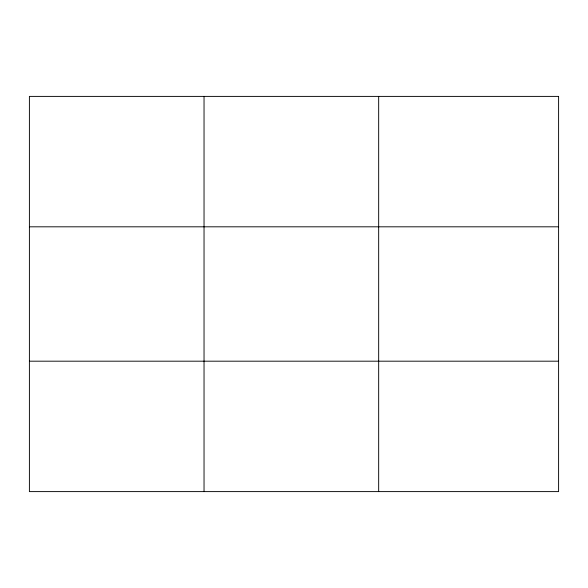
<?xml version="1.0" encoding="UTF-8"?>
<svg xmlns="http://www.w3.org/2000/svg" width="588" height="588" viewBox="0 0 588 588"><rect width="100%" height="100%" fill="white"/><g stroke="black" fill="none" stroke-linecap="round" stroke-linejoin="round"><path stroke-width="0.88" d="M204.036 96.395L204.036 491.605M378.672 96.395L378.672 491.605M29.4 226.814L558.6 226.814M29.4 361.186L558.6 361.186M558.6 96.395L558.6 491.605L29.4 491.605L29.4 96.395L558.6 96.395"/></g></svg>
